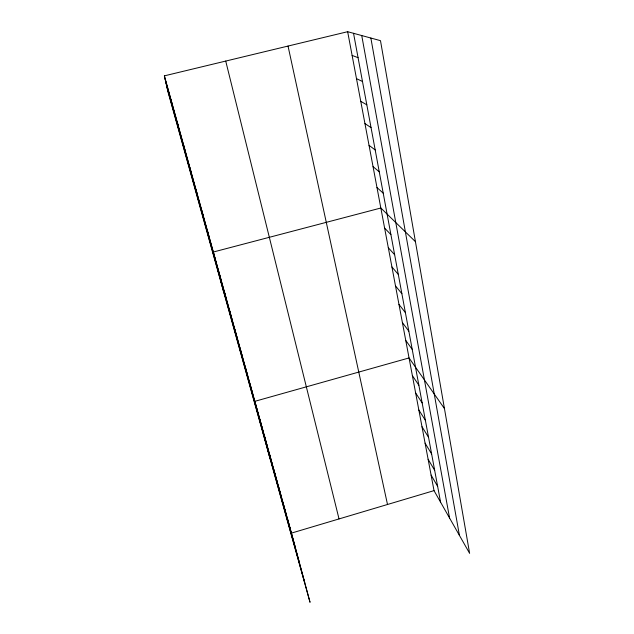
<?xml version="1.0" encoding="UTF-8"?>
<svg xmlns="http://www.w3.org/2000/svg" width="634" height="634" viewBox="0 0 634 634"><rect width="100%" height="100%" fill="white"/><g stroke="black" fill="none" stroke-linecap="round" stroke-linejoin="round"><path stroke-width="0.95" d="M291.45 533.107L434.021 490.629L469.62 553.355L380.487 40.663L347.654 31.7L164.38 75.85L168.097 92.255L310.034 602.3L291.45 533.107L164.38 75.85M352.116 55.42L358.059 57.678M356.482 78.624L362.489 81.509M360.762 101.337L366.817 104.816M364.946 123.575L371.048 127.624M369.043 145.345L375.185 149.941M373.054 166.663L379.243 171.782M376.984 187.553L383.213 193.164M415.429 241.657L380.836 208.015L213.341 252.015L223.937 292.924M384.608 228.066L390.909 234.62M388.309 247.728L394.641 254.717M391.939 266.993L398.295 274.403M395.489 285.894L401.877 293.701M398.976 304.423L405.388 312.617M402.4 322.603L408.827 331.17M405.76 340.442L412.203 349.358M444.45 408.581L409.049 357.941L254.836 401.33L270.124 458.881M412.377 375.637L418.868 385.218M415.65 392.993L422.149 402.899M418.852 410.032L425.366 420.239M421.998 426.745L428.521 437.246M425.089 443.158L431.619 453.936M428.116 459.27L434.662 470.317M431.096 475.088L437.642 486.389M165.046 78.782L294.865 545.826M165.973 82.872L299.565 563.301M167.004 87.437L304.708 582.464M287.17 517.693L290.515 530.175M282.804 501.993L286.085 514.229M273.833 469.707L276.963 481.412M278.366 486.001L281.567 497.983M269.22 453.104L272.271 464.524M264.513 436.176L267.485 447.303M259.718 418.923L262.603 429.741M249.994 383.927L252.689 394.086M245.065 366.175L247.664 375.994M240.032 348.082L242.529 357.544M234.905 329.632L237.298 338.714M229.674 310.811L231.957 319.496M224.341 291.608L226.504 299.882M218.896 272.01L220.941 279.856M207.667 231.6L209.45 238.519M201.874 210.757L203.514 217.177M195.961 189.463L197.459 195.375M189.915 167.725L191.262 173.09M225.728 61.07L339.031 518.929M183.741 145.503L184.93 150.298M177.433 122.798L178.447 126.998M170.982 99.586L171.822 103.168M288.034 46.06L387.501 504.482M347.654 31.7L434.021 490.629M353.542 33.309L440.575 502.176M361.737 35.544L449.569 518.033M370.866 38.04L459.428 535.397"/></g></svg>
